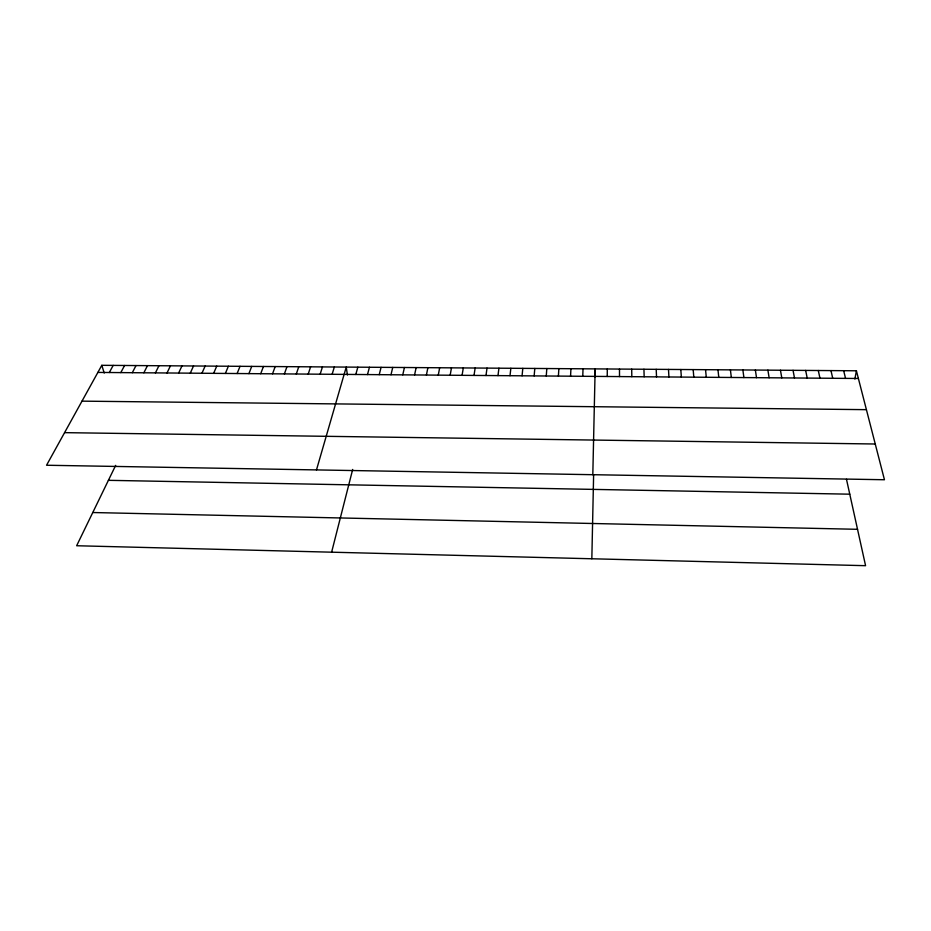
<?xml version="1.0" encoding="UTF-8"?>
<svg xmlns="http://www.w3.org/2000/svg" width="931" height="931" viewBox="0 0 931 931"><rect width="100%" height="100%" fill="white"/><g stroke="black" fill="none" stroke-linecap="round" stroke-linejoin="round"><path stroke-width="1.4" d="M607.233 376.485L607.303 368.979M595.049 376.974L595.153 368.885L592.814 474.694M591.837 558.763L593.617 474.915M582.759 376.287L583.027 368.804M570.563 376.194L570.924 368.711M558.402 376.089L558.856 368.629M546.264 375.996L546.811 368.536M534.15 375.903L534.801 368.455M522.07 375.81L522.815 368.362M510.013 375.705L510.851 368.28M497.992 375.612L498.923 368.187M485.994 375.519L487.018 368.106M474.019 375.426L475.136 368.013M462.079 375.333L463.289 367.931M450.162 375.228L451.465 367.85M854.879 379.068L856.404 370.782L101.805 365.313L46.55 465.244L884.45 479.744L856.404 370.782M438.268 375.135L439.665 367.757M426.41 375.042L427.888 367.675M414.574 374.949L416.145 367.594M402.762 374.856L404.426 367.501M390.985 374.762L392.742 367.419M379.231 374.669L381.07 367.338M331.622 552.188L352.674 469.457M367.501 374.576L369.432 367.245M355.805 374.483L357.83 367.163M316.482 469.911L346.239 367.082L347.438 374.995M332.123 374.297L334.334 367M320.148 374.192L322.452 366.907M308.208 374.099L310.593 366.826M296.291 374.006L298.77 366.733M284.397 373.913L286.969 366.651M272.539 373.82L275.192 366.57M260.703 373.727L263.45 366.477M248.903 373.634L251.731 366.395M237.126 373.529L240.035 366.314M225.372 373.436L228.374 366.232M213.641 373.343L216.737 366.139M201.946 373.25L205.123 366.058M190.273 373.156L193.532 365.976M178.636 373.063L181.976 365.895M167.01 372.97L170.443 365.802M115.665 465.384L76.645 545.741L865.574 565.687L846.477 479.29M155.419 372.889L158.945 365.72M143.863 372.796L147.459 365.639M132.318 372.703L136.007 365.557M120.809 372.609L124.579 365.476M109.323 372.516L113.175 365.394M97.86 372.423L858.394 378.486M81.986 401.145L866.412 409.663M64.576 432.647L875.256 444.006M108.415 480.326L849.77 494.186M92.774 512.527L857.532 529.308M101.805 365.313L104.214 373.04M843.672 370.689L845.546 378.382M830.964 370.596L832.733 378.277M818.291 370.503L819.955 378.184M805.652 370.422L807.2 378.079M793.037 370.329L794.48 377.974M780.446 370.235L781.796 377.87M767.889 370.142L769.134 377.777M755.367 370.049L756.507 377.672M742.868 369.956L743.904 377.579M730.404 369.875L731.335 377.474M717.964 369.782L718.79 377.369M705.547 369.688L706.28 377.276M693.176 369.595L693.804 377.171M680.817 369.514L681.341 377.078M668.493 369.421L668.923 376.974M656.204 369.328L656.53 376.88M643.938 369.246L644.159 376.776M631.695 369.153L631.823 376.683M619.487 369.06L619.511 376.578"/></g></svg>
